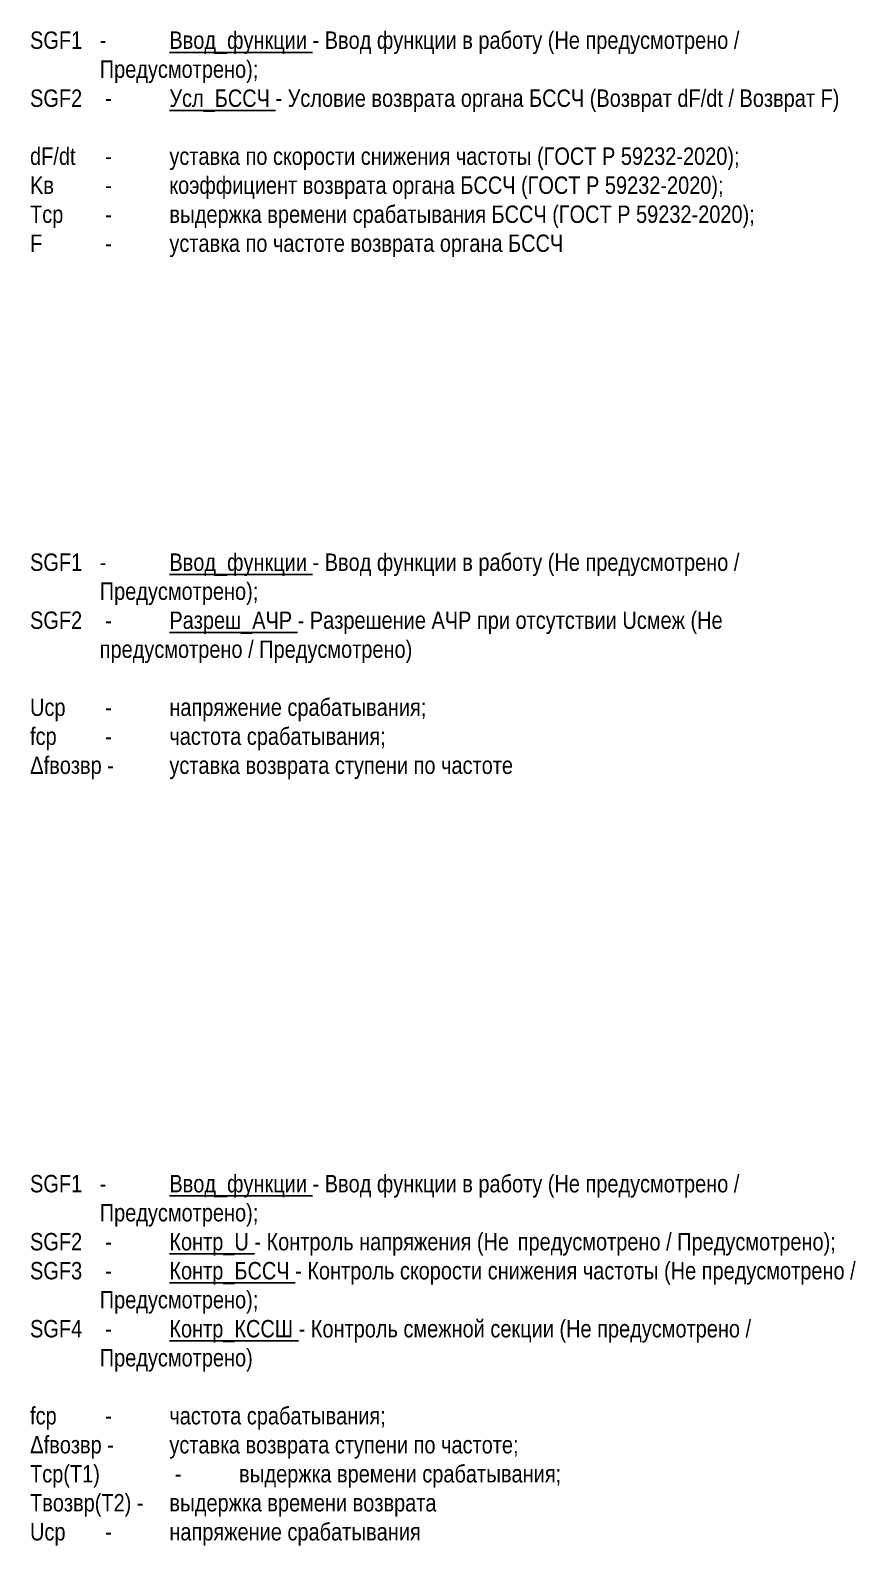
# Model space of a CAD drawing. Header units: millimetres. Extents: x -1311 to 1381, y -299 to 1200.
# Drawn here: x 300.1 to 465.9, y 865.4 to 1170.2 of the extents above; entities that cross this region are included whole.
import ezdxf

# ---------------------------------------------------------------- set-up
doc = ezdxf.new("R2010")
doc.units = ezdxf.units.MM
doc.styles.add('3.5_Gost_RD', font='ARIALN.TTF', dxfattribs={"height": 3.5})

msp = doc.modelspace()

# ---------------------------------------------------------------- texts
at = {"color": 30, "ltscale": 100, "char_height": 3.5, "attachment_point": 1, "style": '3.5_Gost_RD'}
for s, insert, width in [('SGF1^I-^I{\\LВвод_функции} - Ввод функции в работу (Не предусмотрено /^I^I^IПредусмотрено);\\PSGF2^I - ^I{\\LУсл_БССЧ} - Условие возврата органа БССЧ (Возврат dF/dt / Возврат F)\\P\\PdF/dt^I - ^Iуставка по скорости снижения частоты (ГОСТ Р 59232-2020);\\PKв^I - ^Iкоэффициент возврата органа БССЧ (ГОСТ Р 59232-2020);\\PTср^I - ^Iвыдержка времени срабатывания БССЧ (ГОСТ Р 59232-2020);\\PF^I - ^Iуставка по частоте возврата органа БССЧ\\P ', (300, 1170), 165), ('SGF1^I-^I{\\LВвод_функции} - Ввод функции в работу (Не предусмотрено /^I^I^IПредусмотрено);\\PSGF2^I - ^I{\\LРазреш_АЧР} - Разрешение АЧР при отсутствии Uсмеж (Не ^I^I^Iпредусмотрено / Предусмотрено)\\P\\PUср^I - ^Iнапряжение срабатывания;\\Pfср^I - ^Iчастота срабатывания;\\PΔfвозвр - ^Iуставка возврата ступени по частоте\\P ', (300, 1065), 165), ('SGF1^I-^I{\\LВвод_функции} - Ввод функции в работу (Не предусмотрено /^I^I^I^IПредусмотрено);\\PSGF2^I - ^I{\\LКонтр_U} - Контроль напряжения (Не^Iпредусмотрено / Предусмотрено);\\PSGF3^I - ^I{\\LКонтр_БССЧ} - Контроль скорости снижения частоты (Не предусмотрено / ^I^I^IПредусмотрено);\\PSGF4^I - ^I{\\LКонтр_КССШ} - Контроль смежной секции (Не предусмотрено / ^I^I^I^IПредусмотрено)\\P\\Pfср^I - ^Iчастота срабатывания;\\PΔfвозвр - ^Iуставка возврата ступени по частоте;\\PTср(T1)^I - ^Iвыдержка времени срабатывания;\\PTвозвр(T2) - ^Iвыдержка времени возврата\\PUср^I - ^Iнапряжение срабатывания\\P\\P ', (300, 940), 175)]:
    msp.add_mtext(s, dxfattribs=dict(at, insert=insert, width=width))

doc.saveas('drawing.dxf')
